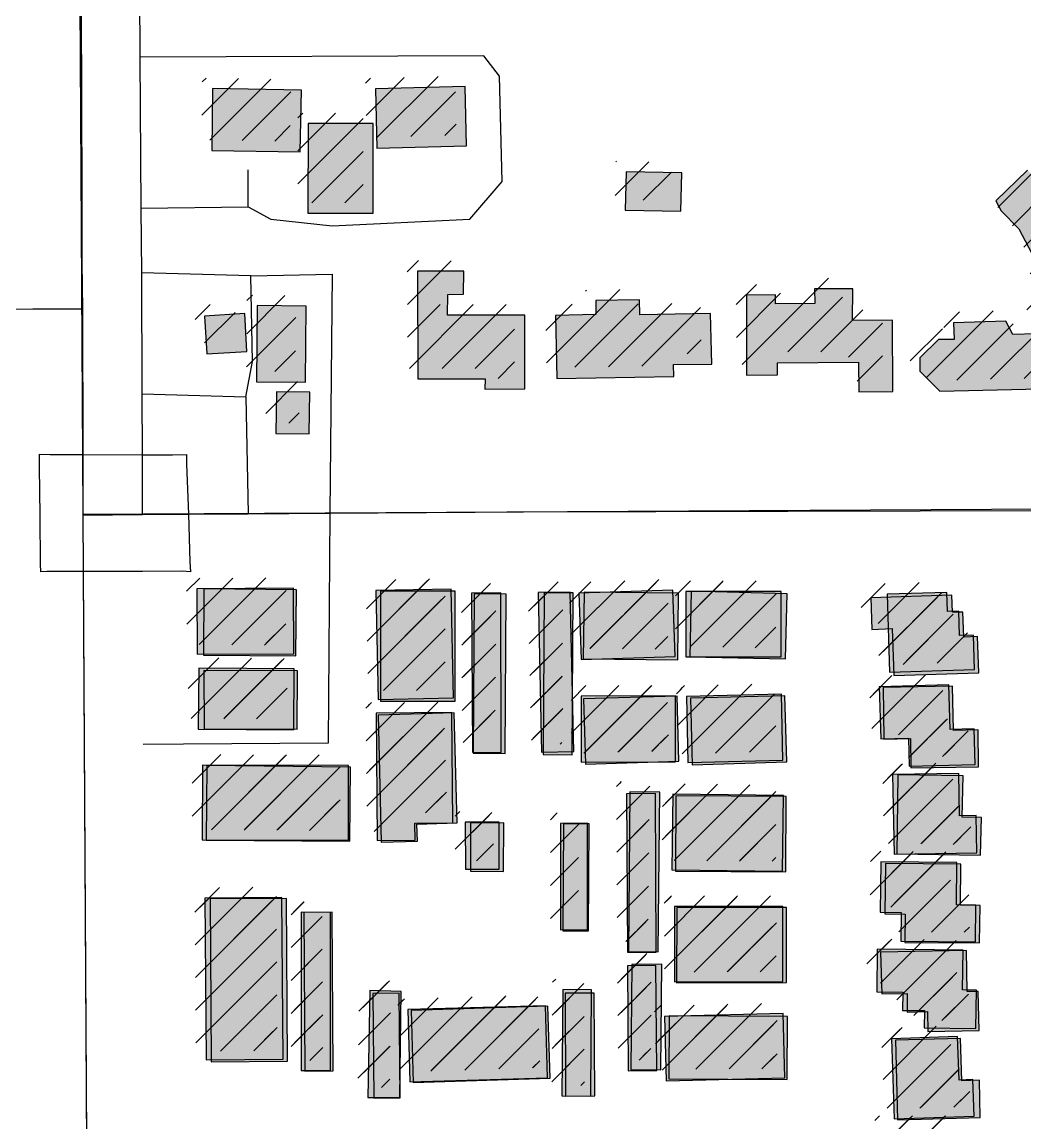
# Model space of a CAD drawing. Extents: x 6438959 to 7279357, y 1424492 to 2039161.
# Drawn here: x 6785293 to 6785978, y 1740047 to 1740798 of the extents above; entities that cross this region are included whole.
import ezdxf

# ---------------------------------------------------------------- set-up
doc = ezdxf.new("R2010")
doc.units = 21
for name, color, linetype in [('BUILDINGS', 9, 'Continuous'), ('CL_LOCAL', 4, 'Continuous'), ('CL_MAJOR', 2, 'Continuous'), ('CL_TRAIL', 6, 'Continuous'), ('PLSS_QQ', 8, 'Continuous'), ('PLSS_SECTION', 7, 'Continuous'), ('PLSS_TWP', 7, 'Continuous')]:
    doc.layers.add(name, color=color, linetype=linetype)

msp = doc.modelspace()

# ---------------------------------------------------------------- hatches: boundary and pattern name
at = {"layer": 'BUILDINGS_HATCH'}
for points in [[(6785595.69, 1740754.16), (6785534.48, 1740752.57), (6785535.4, 1740712.16), (6785596.61, 1740713.75)], [(6785482.99, 1740709.55), (6785483.81, 1740751.79), (6785423.17, 1740752.75), (6785422.64, 1740710.51)], [(6785488.31, 1740667.72), (6785532.83, 1740667.72), (6785532.92, 1740728.89), (6785488.39, 1740728.89)], [(6785742.85, 1740669.07), (6785743.52, 1740695.29), (6785705.43, 1740696.07), (6785704.77, 1740669.85)], [(6785919.62, 1740546.35), (6786017.44, 1740548.6), (6786031.39, 1740561.83), (6786030.98, 1740576.39), (6786024.77, 1740582.89), (6786018.82, 1740594.13), (6786017.88, 1740637.45), (6786027.33, 1740628.06), (6786065.7, 1740628.74), (6786065.17, 1740657.14), (6786027.1, 1740656.1), (6786020.68, 1740653.13), (6786018.3, 1740657.48), (6785979.31, 1740697.22), (6785957.81, 1740676.29), (6785961.38, 1740669.4), (6785973.49, 1740657.12), (6785988.96, 1740627.75), (6785985.21, 1740585.48), (6785969.39, 1740584.99), (6785964.63, 1740594.05), (6785928.9, 1740593.03), (6785929.29, 1740581.75), (6785918.74, 1740581.66), (6785905.95, 1740569.17), (6785906.03, 1740560.07)], [(6785636.22, 1740598.28), (6785583.49, 1740598.22), (6785583.67, 1740612.42), (6785594.51, 1740612.51), (6785594.67, 1740628.17), (6785563.04, 1740628.27), (6785563.34, 1740554.72), (6785609.33, 1740554.73), (6785609.1, 1740547.81), (6785636.34, 1740548.04)], [(6785787.55, 1740611.9), (6785787.71, 1740557.28), (6785808.8, 1740557.46), (6785808.73, 1740565.83), (6785864.09, 1740566.28), (6785864.26, 1740545.89), (6785887.4, 1740546.08), (6785887.29, 1740594.87), (6785860.05, 1740594.65), (6785860.17, 1740616.14), (6785834.09, 1740616.29), (6785834.18, 1740606.09), (6785807.52, 1740605.87), (6785807.47, 1740612.06)], [(6785486.61, 1740552.64), (6785487.07, 1740604.35), (6785453.67, 1740604.8), (6785453.22, 1740552.73)], [(6785763.05, 1740599.32), (6785714.72, 1740598.56), (6785714.64, 1740608.76), (6785684.77, 1740608.15), (6785684.84, 1740598.68), (6785657.31, 1740598.09), (6785658.25, 1740555.13), (6785737.92, 1740556.51), (6785737.85, 1740564.52), (6785763.92, 1740564.74)], [(6785417.7, 1740597.59), (6785419.37, 1740571.75), (6785446.6, 1740573.43), (6785445.22, 1740599.27)], [(6785489.6, 1740545.74), (6785466.75, 1740545.92), (6785466.39, 1740517.52), (6785489.24, 1740517.34)], [(6785412.64, 1740366.95), (6785478.63, 1740367.31), (6785478.39, 1740411.91), (6785412.39, 1740411.55)], [(6785480.45, 1740410.94), (6785417.17, 1740411.52), (6785416.95, 1740366.37), (6785479.94, 1740365.79)], [(6785534.7, 1740410.33), (6785536.28, 1740336.03), (6785587.68, 1740337.14), (6785586.07, 1740411.44)], [(6785537.89, 1740334.95), (6785588.87, 1740335), (6785588.84, 1740410.01), (6785537.87, 1740409.96)], [(6785620.2, 1740299.94), (6785619.9, 1740408.81), (6785599.98, 1740408.64), (6785600.57, 1740300.14)], [(6785667.35, 1740409.19), (6785645.38, 1740409.01), (6785647.74, 1740300.16), (6785669.7, 1740300.7)], [(6785648.95, 1740298.57), (6785668.55, 1740298.44), (6785669.23, 1740408.77), (6785649.63, 1740408.87)], [(6785673.3, 1740408.62), (6785674.84, 1740363.3), (6785738.86, 1740365.43), (6785737.35, 1740410.75)], [(6785740.67, 1740363.19), (6785741.17, 1740408.7), (6785676.72, 1740409.27), (6785676.22, 1740363.75)], [(6785746.16, 1740365.16), (6785811.37, 1740365.18), (6785811.35, 1740409.79), (6785746.15, 1740409.73)], [(6785815.29, 1740408.22), (6785749.95, 1740409.87), (6785748.85, 1740365.07), (6785814.19, 1740363.79)], [(6785883.52, 1740407.87), (6785885.12, 1740354.68), (6785943.23, 1740356.47), (6785942.51, 1740379.91), (6785933.11, 1740379.62), (6785932.59, 1740396.43), (6785924.74, 1740396.19), (6785924.34, 1740409.07)], [(6785601.08, 1740299.38), (6785622.99, 1740299.27), (6785623.66, 1740408), (6785601.74, 1740408.15)], [(6785927.78, 1740407.32), (6785872.44, 1740405.41), (6785873.2, 1740383.93), (6785886.96, 1740384.41), (6785888.1, 1740352.37), (6785946.09, 1740354.31), (6785945.3, 1740379.06), (6785935.93, 1740378.62), (6785935.2, 1740395.73), (6785928.17, 1740395.67)], [(6785413.44, 1740315.94), (6785478.62, 1740315.46), (6785478.92, 1740356.93), (6785413.74, 1740357.38)], [(6785481.19, 1740355.6), (6785417.33, 1740355.81), (6785417.36, 1740316.12), (6785480.93, 1740315.91)], [(6785878.26, 1740344.76), (6785879.29, 1740309.15), (6785898.15, 1740309.71), (6785898.68, 1740290.56), (6785943.79, 1740291.84), (6785943.09, 1740316.08), (6785926.6, 1740315.59), (6785925.74, 1740346.09)], [(6785946.03, 1740290.22), (6785945.82, 1740315.34), (6785928.83, 1740314.84), (6785928.29, 1740345.06), (6785880.84, 1740344.3), (6785881.43, 1740308.99), (6785899.58, 1740309.5), (6785899.75, 1740289.48)], [(6785674.86, 1740293.43), (6785739.27, 1740293.52), (6785739.23, 1740338.49), (6785674.81, 1740338.4)], [(6785676.44, 1740336.44), (6785677.68, 1740292.03), (6785741.53, 1740294.01), (6785740.28, 1740338.42)], [(6785746.58, 1740338.18), (6785747.65, 1740293.18), (6785812.53, 1740294.73), (6785811.43, 1740339.73)], [(6785815.06, 1740293.52), (6785813.81, 1740338.66), (6785749.38, 1740337.04), (6785750.63, 1740291.53)], [(6785535.48, 1740239.85), (6785561.4, 1740240.07), (6785561.31, 1740251.79), (6785587.23, 1740252), (6785586.62, 1740327.12), (6785534.77, 1740326.69)], [(6785562.99, 1740239.39), (6785562.6, 1740251.04), (6785590.13, 1740251.99), (6785588.05, 1740326.98), (6785536.21, 1740325.47), (6785538.39, 1740238.82)], [(6785416.1, 1740240.45), (6785515.88, 1740240.2), (6785516.02, 1740291.07), (6785416.24, 1740291.32)], [(6785517, 1740239.38), (6785517.46, 1740289.99), (6785419.32, 1740291.01), (6785418.86, 1740240.03)], [(6785887.34, 1740284.86), (6785888.31, 1740230.5), (6785944.86, 1740231.51), (6785944.39, 1740256.92), (6785933.06, 1740256.72), (6785932.56, 1740285.67)], [(6785935.53, 1740283.94), (6785891, 1740284.67), (6785890.27, 1740230.77), (6785947.4, 1740229.79), (6785948.07, 1740255.64), (6785934.88, 1740255.9)], [(6785706.3, 1740163.69), (6785725.95, 1740163.78), (6785725.45, 1740271.92), (6785705.79, 1740271.83)], [(6785728.52, 1740272.78), (6785708.01, 1740272.98), (6785707.14, 1740164.1), (6785727.36, 1740163.9)], [(6785736.71, 1740219.98), (6785812.12, 1740218.96), (6785812.81, 1740270.56), (6785737.43, 1740271.58)], [(6785739.38, 1740270.32), (6785739.21, 1740218.98), (6785814.5, 1740218.5), (6785814.66, 1740269.85)], [(6785595.78, 1740220.36), (6785618.89, 1740220.4), (6785618.83, 1740252.48), (6785595.72, 1740252.44)], [(6785599.19, 1740218.93), (6785621.74, 1740218.75), (6785622.06, 1740251.89), (6785599.21, 1740251.7)], [(6785660.74, 1740179.01), (6785679.19, 1740179.16), (6785679.18, 1740251.62), (6785660.73, 1740251.47)], [(6785662.32, 1740178.33), (6785679.75, 1740178.26), (6785680.15, 1740251.23), (6785662.69, 1740251.31)], [(6785878.96, 1740191.03), (6785893.11, 1740190.89), (6785892.89, 1740171.33), (6785943.96, 1740170.77), (6785944.22, 1740195.79), (6785930.86, 1740195.93), (6785931.18, 1740224.88), (6785879.36, 1740225.44)], [(6785933.97, 1740223.85), (6785882.41, 1740224.16), (6785882.11, 1740189.93), (6785895.88, 1740189.67), (6785895.74, 1740170.37), (6785946.72, 1740170.06), (6785947.09, 1740195.56), (6785933.62, 1740195.81)], [(6785418.82, 1740090.27), (6785471.46, 1740090.7), (6785470.56, 1740200.98), (6785417.92, 1740200.55)], [(6785422.14, 1740088.95), (6785474.28, 1740089.37), (6785473.67, 1740200.43), (6785421.53, 1740200)], [(6785483.71, 1740082.9), (6785503.63, 1740083.06), (6785503.63, 1740190.84), (6785483.71, 1740191.04)], [(6785486.08, 1740082.62), (6785505.51, 1740082.75), (6785504.83, 1740190.92), (6785485.41, 1740190.8)], [(6785738.57, 1740143.56), (6785812.41, 1740143.73), (6785812.32, 1740194.96), (6785738.47, 1740194.83)], [(6785814.82, 1740143.13), (6785814.99, 1740194.11), (6785740, 1740194.23), (6785739.83, 1740142.88)], [(6785876.51, 1740136.72), (6785894.23, 1740136.5), (6785894.07, 1740124.01), (6785909.01, 1740123.84), (6785908.84, 1740112.08), (6785944.2, 1740111.67), (6785944.52, 1740137.89), (6785935.08, 1740138), (6785935.42, 1740164.98), (6785876.86, 1740165.67)], [(6785937.68, 1740164.89), (6785879.1, 1740163.68), (6785879.92, 1740135.29), (6785897.2, 1740135.43), (6785897.3, 1740122.69), (6785911.07, 1740123.16), (6785911.47, 1740109.69), (6785946.32, 1740110.34), (6785945.81, 1740136.92), (6785938.2, 1740136.86)], [(6785706.96, 1740082.83), (6785726.41, 1740082.98), (6785725.82, 1740154.57), (6785706.37, 1740154.41)], [(6785708.68, 1740083.64), (6785729.19, 1740083.44), (6785729.77, 1740155.55), (6785709.26, 1740155.38)], [(6785681.87, 1740138.04), (6785662.24, 1740138.24), (6785661.66, 1740065.78), (6785681.29, 1740065.57)], [(6785551.82, 1740136.98), (6785530.43, 1740137.53), (6785529.26, 1740064.7), (6785550.94, 1740064.51)], [(6785533.16, 1740064.22), (6785551.24, 1740064.37), (6785550.65, 1740135.73), (6785532.58, 1740135.58)], [(6785664.18, 1740065.54), (6785684.01, 1740065.63), (6785683.65, 1740135.83), (6785663.79, 1740135.74)], [(6785556.52, 1740124.6), (6785557.88, 1740075.34), (6785651.75, 1740077.93), (6785650.38, 1740127.19)], [(6785653.66, 1740077.73), (6785652.08, 1740126.87), (6785558.66, 1740123.92), (6785560.23, 1740074.78)], [(6785731.7, 1740119.77), (6785732.79, 1740075.97), (6785813.68, 1740077.98), (6785812.59, 1740121.78)], [(6785815.36, 1740076.87), (6785815.6, 1740119.83), (6785734.74, 1740120.27), (6785734.51, 1740077.3)], [(6785886.58, 1740104.68), (6785888.47, 1740049.97), (6785943.05, 1740051.84), (6785942.18, 1740076.85), (6785932.78, 1740076.52), (6785931.74, 1740106.22)], [(6785933.77, 1740104.78), (6785889.26, 1740103.69), (6785890.58, 1740049.44), (6785947.1, 1740051), (6785946.6, 1740076.48), (6785934.6, 1740076.02)]]:
    msp.add_hatch(color=251, dxfattribs=at).paths.add_polyline_path(points)
at = {"layer": 'BUILDINGS_SHADOW'}
h = msp.add_hatch(dxfattribs=at)
h.set_pattern_fill('ANSI31', scale=5)
h.paths.add_polyline_path([(6785476.05, 1740716.75), (6785476.87, 1740758.99), (6785416.23, 1740759.95), (6785415.69, 1740717.71)])
h = msp.add_hatch(dxfattribs=at)
h.set_pattern_fill('ANSI31', scale=5)
h.paths.add_polyline_path([(6785588.75, 1740761.36), (6785527.54, 1740759.77), (6785528.46, 1740719.36), (6785589.67, 1740720.95)])
h = msp.add_hatch(dxfattribs=at)
h.set_pattern_fill('ANSI31', scale=5)
h.paths.add_polyline_path([(6785481.37, 1740674.91), (6785525.89, 1740674.91), (6785525.98, 1740736.09), (6785481.45, 1740736.09)])
h = msp.add_hatch(dxfattribs=at)
h.set_pattern_fill('ANSI31', scale=5)
h.paths.add_polyline_path([(6785735.91, 1740676.27), (6785736.58, 1740702.49), (6785698.49, 1740703.27), (6785697.83, 1740677.05)])
h = msp.add_hatch(dxfattribs=at)
h.set_pattern_fill('ANSI31', scale=5)
h.paths.add_polyline_path([(6785912.67, 1740553.54), (6786010.5, 1740555.8), (6786024.45, 1740569.02), (6786024.04, 1740583.59), (6786017.83, 1740590.09), (6786011.88, 1740601.33), (6786010.94, 1740644.65), (6786020.39, 1740635.26), (6786058.76, 1740635.94), (6786058.23, 1740664.34), (6786020.16, 1740663.3), (6786013.74, 1740660.33), (6786011.36, 1740664.68), (6785972.37, 1740704.42), (6785950.86, 1740683.49), (6785954.44, 1740676.6), (6785966.55, 1740664.32), (6785982.02, 1740634.95), (6785978.26, 1740592.68), (6785962.45, 1740592.19), (6785957.69, 1740601.25), (6785921.96, 1740600.23), (6785922.34, 1740588.94), (6785911.8, 1740588.86), (6785899.01, 1740576.37), (6785899.09, 1740567.27)])
h = msp.add_hatch(dxfattribs=at)
h.set_pattern_fill('ANSI31', scale=5)
h.paths.add_polyline_path([(6785629.28, 1740605.48), (6785576.55, 1740605.42), (6785576.73, 1740619.62), (6785587.57, 1740619.71), (6785587.73, 1740635.37), (6785556.09, 1740635.47), (6785556.4, 1740561.92), (6785602.39, 1740561.93), (6785602.16, 1740555.01), (6785629.4, 1740555.23)])
h = msp.add_hatch(dxfattribs=at)
h.set_pattern_fill('ANSI31', scale=5)
h.paths.add_polyline_path([(6785780.61, 1740619.1), (6785780.77, 1740564.48), (6785801.86, 1740564.65), (6785801.79, 1740573.03), (6785857.15, 1740573.48), (6785857.31, 1740553.09), (6785880.45, 1740553.28), (6785880.35, 1740602.07), (6785853.11, 1740601.85), (6785853.22, 1740623.33), (6785827.15, 1740623.49), (6785827.24, 1740613.29), (6785800.58, 1740613.07), (6785800.53, 1740619.26)])
h = msp.add_hatch(dxfattribs=at)
h.set_pattern_fill('ANSI31', scale=5)
h.paths.add_polyline_path([(6785479.67, 1740559.84), (6785480.13, 1740611.55), (6785446.73, 1740612), (6785446.28, 1740559.93)])
h = msp.add_hatch(dxfattribs=at)
h.set_pattern_fill('ANSI31', scale=5)
h.paths.add_polyline_path([(6785756.11, 1740606.52), (6785707.78, 1740605.76), (6785707.7, 1740615.95), (6785677.82, 1740615.35), (6785677.9, 1740605.88), (6785650.37, 1740605.29), (6785651.31, 1740562.33), (6785730.97, 1740563.71), (6785730.91, 1740571.72), (6785756.98, 1740571.93)])
h = msp.add_hatch(dxfattribs=at)
h.set_pattern_fill('ANSI31', scale=5)
h.paths.add_polyline_path([(6785410.76, 1740604.79), (6785412.43, 1740578.95), (6785439.66, 1740580.63), (6785438.28, 1740606.47)])
h = msp.add_hatch(dxfattribs=at)
h.set_pattern_fill('ANSI31', scale=5)
h.paths.add_polyline_path([(6785482.66, 1740552.94), (6785459.81, 1740553.12), (6785459.45, 1740524.72), (6785482.3, 1740524.54)])
h = msp.add_hatch(dxfattribs=at)
h.set_pattern_fill('ANSI31', scale=5)
h.paths.add_polyline_path([(6785405.7, 1740374.15), (6785471.69, 1740374.51), (6785471.45, 1740419.11), (6785405.45, 1740418.75)])
h = msp.add_hatch(dxfattribs=at)
h.set_pattern_fill('ANSI31', scale=5)
h.paths.add_polyline_path([(6785473.5, 1740418.14), (6785410.23, 1740418.72), (6785410.01, 1740373.57), (6785472.99, 1740372.99)])
h = msp.add_hatch(dxfattribs=at)
h.set_pattern_fill('ANSI31', scale=5)
h.paths.add_polyline_path([(6785527.76, 1740417.53), (6785529.33, 1740343.22), (6785580.73, 1740344.34), (6785579.13, 1740418.64)])
h = msp.add_hatch(dxfattribs=at)
h.set_pattern_fill('ANSI31', scale=5)
h.paths.add_polyline_path([(6785530.95, 1740342.15), (6785581.92, 1740342.2), (6785581.9, 1740417.21), (6785530.93, 1740417.16)])
h = msp.add_hatch(dxfattribs=at)
h.set_pattern_fill('ANSI31', scale=5)
h.paths.add_polyline_path([(6785613.26, 1740307.13), (6785612.96, 1740416), (6785593.04, 1740415.84), (6785593.63, 1740307.34)])
h = msp.add_hatch(dxfattribs=at)
h.set_pattern_fill('ANSI31', scale=5)
h.paths.add_polyline_path([(6785660.41, 1740416.39), (6785638.44, 1740416.21), (6785640.8, 1740307.36), (6785662.76, 1740307.9)])
h = msp.add_hatch(dxfattribs=at)
h.set_pattern_fill('ANSI31', scale=5)
h.paths.add_polyline_path([(6785642.01, 1740305.77), (6785661.61, 1740305.64), (6785662.29, 1740415.97), (6785642.69, 1740416.07)])
h = msp.add_hatch(dxfattribs=at)
h.set_pattern_fill('ANSI31', scale=5)
h.paths.add_polyline_path([(6785666.36, 1740415.82), (6785667.9, 1740370.5), (6785731.92, 1740372.63), (6785730.41, 1740417.95)])
h = msp.add_hatch(dxfattribs=at)
h.set_pattern_fill('ANSI31', scale=5)
h.paths.add_polyline_path([(6785733.73, 1740370.38), (6785734.23, 1740415.9), (6785669.78, 1740416.47), (6785669.28, 1740370.95)])
h = msp.add_hatch(dxfattribs=at)
h.set_pattern_fill('ANSI31', scale=5)
h.paths.add_polyline_path([(6785739.22, 1740372.36), (6785804.42, 1740372.38), (6785804.41, 1740416.99), (6785739.2, 1740416.93)])
h = msp.add_hatch(dxfattribs=at)
h.set_pattern_fill('ANSI31', scale=5)
h.paths.add_polyline_path([(6785808.35, 1740415.42), (6785743.01, 1740417.07), (6785741.91, 1740372.27), (6785807.25, 1740370.98)])
h = msp.add_hatch(dxfattribs=at)
h.set_pattern_fill('ANSI31', scale=5)
h.paths.add_polyline_path([(6785876.58, 1740415.06), (6785878.18, 1740361.88), (6785936.29, 1740363.67), (6785935.57, 1740387.11), (6785926.17, 1740386.81), (6785925.65, 1740403.63), (6785917.8, 1740403.39), (6785917.4, 1740416.27)])
h = msp.add_hatch(dxfattribs=at)
h.set_pattern_fill('ANSI31', scale=5)
h.paths.add_polyline_path([(6785594.14, 1740306.58), (6785616.05, 1740306.46), (6785616.71, 1740415.2), (6785594.8, 1740415.35)])
h = msp.add_hatch(dxfattribs=at)
h.set_pattern_fill('ANSI31', scale=5)
h.paths.add_polyline_path([(6785920.84, 1740414.52), (6785865.49, 1740412.61), (6785866.26, 1740391.13), (6785880.02, 1740391.61), (6785881.16, 1740359.57), (6785939.15, 1740361.5), (6785938.36, 1740386.26), (6785928.99, 1740385.82), (6785928.26, 1740402.92), (6785921.23, 1740402.87)])
h = msp.add_hatch(dxfattribs=at)
h.set_pattern_fill('ANSI31', scale=5)
h.paths.add_polyline_path([(6785406.49, 1740323.14), (6785471.68, 1740322.65), (6785471.98, 1740364.13), (6785406.8, 1740364.58)])
h = msp.add_hatch(dxfattribs=at)
h.set_pattern_fill('ANSI31', scale=5)
h.paths.add_polyline_path([(6785474.25, 1740362.8), (6785410.39, 1740363.01), (6785410.42, 1740323.32), (6785473.99, 1740323.11)])
h = msp.add_hatch(dxfattribs=at)
h.set_pattern_fill('ANSI31', scale=5)
h.paths.add_polyline_path([(6785871.32, 1740351.96), (6785872.34, 1740316.35), (6785891.21, 1740316.91), (6785891.74, 1740297.76), (6785936.84, 1740299.04), (6785936.15, 1740323.28), (6785919.66, 1740322.78), (6785918.79, 1740353.29)])
h = msp.add_hatch(dxfattribs=at)
h.set_pattern_fill('ANSI31', scale=5)
h.paths.add_polyline_path([(6785939.08, 1740297.42), (6785938.88, 1740322.54), (6785921.89, 1740322.04), (6785921.35, 1740352.26), (6785873.9, 1740351.5), (6785874.48, 1740316.19), (6785892.64, 1740316.7), (6785892.81, 1740296.67)])
h = msp.add_hatch(dxfattribs=at)
h.set_pattern_fill('ANSI31', scale=5)
h.paths.add_polyline_path([(6785667.92, 1740300.63), (6785732.33, 1740300.72), (6785732.29, 1740345.68), (6785667.87, 1740345.59)])
h = msp.add_hatch(dxfattribs=at)
h.set_pattern_fill('ANSI31', scale=5)
h.paths.add_polyline_path([(6785669.5, 1740343.64), (6785670.74, 1740299.23), (6785734.58, 1740301.21), (6785733.34, 1740345.62)])
h = msp.add_hatch(dxfattribs=at)
h.set_pattern_fill('ANSI31', scale=5)
h.paths.add_polyline_path([(6785739.64, 1740345.38), (6785740.71, 1740300.38), (6785805.59, 1740301.93), (6785804.49, 1740346.93)])
h = msp.add_hatch(dxfattribs=at)
h.set_pattern_fill('ANSI31', scale=5)
h.paths.add_polyline_path([(6785808.12, 1740300.72), (6785806.87, 1740345.86), (6785742.43, 1740344.24), (6785743.69, 1740298.73)])
h = msp.add_hatch(dxfattribs=at)
h.set_pattern_fill('ANSI31', scale=5)
h.paths.add_polyline_path([(6785528.54, 1740247.05), (6785554.46, 1740247.26), (6785554.36, 1740258.99), (6785580.29, 1740259.2), (6785579.67, 1740334.31), (6785527.83, 1740333.89)])
h = msp.add_hatch(dxfattribs=at)
h.set_pattern_fill('ANSI31', scale=5)
h.paths.add_polyline_path([(6785556.05, 1740246.59), (6785555.66, 1740258.23), (6785583.19, 1740259.19), (6785581.11, 1740334.18), (6785529.27, 1740332.66), (6785531.45, 1740246.02)])
h = msp.add_hatch(dxfattribs=at)
h.set_pattern_fill('ANSI31', scale=5)
h.paths.add_polyline_path([(6785409.16, 1740247.64), (6785508.94, 1740247.4), (6785509.08, 1740298.27), (6785409.3, 1740298.51)])
h = msp.add_hatch(dxfattribs=at)
h.set_pattern_fill('ANSI31', scale=5)
h.paths.add_polyline_path([(6785510.06, 1740246.57), (6785510.52, 1740297.19), (6785412.38, 1740298.21), (6785411.92, 1740247.23)])
h = msp.add_hatch(dxfattribs=at)
h.set_pattern_fill('ANSI31', scale=5)
h.paths.add_polyline_path([(6785880.39, 1740292.06), (6785881.37, 1740237.7), (6785937.92, 1740238.71), (6785937.45, 1740264.12), (6785926.12, 1740263.92), (6785925.62, 1740292.86)])
h = msp.add_hatch(dxfattribs=at)
h.set_pattern_fill('ANSI31', scale=5)
h.paths.add_polyline_path([(6785928.59, 1740291.14), (6785884.06, 1740291.87), (6785883.33, 1740237.97), (6785940.46, 1740236.98), (6785941.12, 1740262.84), (6785927.94, 1740263.1)])
h = msp.add_hatch(dxfattribs=at)
h.set_pattern_fill('ANSI31', scale=5)
h.paths.add_polyline_path([(6785699.35, 1740170.89), (6785719.01, 1740170.98), (6785718.51, 1740279.12), (6785698.85, 1740279.03)])
h = msp.add_hatch(dxfattribs=at)
h.set_pattern_fill('ANSI31', scale=5)
h.paths.add_polyline_path([(6785721.58, 1740279.98), (6785701.07, 1740280.18), (6785700.2, 1740171.3), (6785720.42, 1740171.1)])
h = msp.add_hatch(dxfattribs=at)
h.set_pattern_fill('ANSI31', scale=5)
h.paths.add_polyline_path([(6785729.77, 1740227.18), (6785805.18, 1740226.16), (6785805.87, 1740277.76), (6785730.49, 1740278.78)])
h = msp.add_hatch(dxfattribs=at)
h.set_pattern_fill('ANSI31', scale=5)
h.paths.add_polyline_path([(6785732.43, 1740277.52), (6785732.27, 1740226.18), (6785807.56, 1740225.7), (6785807.72, 1740277.04)])
h = msp.add_hatch(dxfattribs=at)
h.set_pattern_fill('ANSI31', scale=5)
h.paths.add_polyline_path([(6785588.84, 1740227.56), (6785611.95, 1740227.6), (6785611.89, 1740259.68), (6785588.78, 1740259.63)])
h = msp.add_hatch(dxfattribs=at)
h.set_pattern_fill('ANSI31', scale=5)
h.paths.add_polyline_path([(6785592.25, 1740226.13), (6785614.8, 1740225.95), (6785615.12, 1740259.08), (6785592.27, 1740258.9)])
h = msp.add_hatch(dxfattribs=at)
h.set_pattern_fill('ANSI31', scale=5)
h.paths.add_polyline_path([(6785653.8, 1740186.21), (6785672.25, 1740186.36), (6785672.24, 1740258.82), (6785653.79, 1740258.67)])
h = msp.add_hatch(dxfattribs=at)
h.set_pattern_fill('ANSI31', scale=5)
h.paths.add_polyline_path([(6785655.38, 1740185.53), (6785672.81, 1740185.46), (6785673.21, 1740258.43), (6785655.75, 1740258.51)])
h = msp.add_hatch(dxfattribs=at)
h.set_pattern_fill('ANSI31', scale=5)
h.paths.add_polyline_path([(6785872.02, 1740198.23), (6785886.17, 1740198.09), (6785885.95, 1740178.53), (6785937.01, 1740177.97), (6785937.28, 1740202.99), (6785923.92, 1740203.13), (6785924.24, 1740232.08), (6785872.41, 1740232.64)])
h = msp.add_hatch(dxfattribs=at)
h.set_pattern_fill('ANSI31', scale=5)
h.paths.add_polyline_path([(6785927.03, 1740231.05), (6785875.47, 1740231.35), (6785875.17, 1740197.12), (6785888.94, 1740196.87), (6785888.8, 1740177.57), (6785939.77, 1740177.26), (6785940.15, 1740202.75), (6785926.67, 1740203.01)])
h = msp.add_hatch(dxfattribs=at)
h.set_pattern_fill('ANSI31', scale=5)
h.paths.add_polyline_path([(6785411.88, 1740097.47), (6785464.52, 1740097.89), (6785463.62, 1740208.18), (6785410.98, 1740207.75)])
h = msp.add_hatch(dxfattribs=at)
h.set_pattern_fill('ANSI31', scale=5)
h.paths.add_polyline_path([(6785415.2, 1740096.15), (6785467.34, 1740096.57), (6785466.73, 1740207.62), (6785414.59, 1740207.2)])
h = msp.add_hatch(dxfattribs=at)
h.set_pattern_fill('ANSI31', scale=5)
h.paths.add_polyline_path([(6785476.77, 1740090.09), (6785496.69, 1740090.26), (6785496.69, 1740198.04), (6785476.76, 1740198.24)])
h = msp.add_hatch(dxfattribs=at)
h.set_pattern_fill('ANSI31', scale=5)
h.paths.add_polyline_path([(6785731.63, 1740150.76), (6785805.47, 1740150.93), (6785805.38, 1740202.16), (6785731.53, 1740202.03)])
h = msp.add_hatch(dxfattribs=at)
h.set_pattern_fill('ANSI31', scale=5)
h.paths.add_polyline_path([(6785807.88, 1740150.33), (6785808.05, 1740201.31), (6785733.06, 1740201.42), (6785732.89, 1740150.08)])
h = msp.add_hatch(dxfattribs=at)
h.set_pattern_fill('ANSI31', scale=5)
h.paths.add_polyline_path([(6785479.14, 1740089.82), (6785498.56, 1740089.94), (6785497.89, 1740198.12), (6785478.47, 1740198)])
h = msp.add_hatch(dxfattribs=at)
h.set_pattern_fill('ANSI31', scale=5)
h.paths.add_polyline_path([(6785869.57, 1740143.92), (6785887.29, 1740143.7), (6785887.13, 1740131.21), (6785902.07, 1740131.04), (6785901.9, 1740119.28), (6785937.26, 1740118.87), (6785937.58, 1740145.09), (6785928.14, 1740145.2), (6785928.48, 1740172.18), (6785869.92, 1740172.87)])
h = msp.add_hatch(dxfattribs=at)
h.set_pattern_fill('ANSI31', scale=5)
h.paths.add_polyline_path([(6785930.74, 1740172.09), (6785872.16, 1740170.88), (6785872.98, 1740142.49), (6785890.26, 1740142.63), (6785890.36, 1740129.89), (6785904.13, 1740130.36), (6785904.53, 1740116.89), (6785939.38, 1740117.54), (6785938.87, 1740144.12), (6785931.26, 1740144.06)])
h = msp.add_hatch(dxfattribs=at)
h.set_pattern_fill('ANSI31', scale=5)
h.paths.add_polyline_path([(6785700.02, 1740090.02), (6785719.47, 1740090.18), (6785718.88, 1740161.76), (6785699.43, 1740161.61)])
h = msp.add_hatch(dxfattribs=at)
h.set_pattern_fill('ANSI31', scale=5)
h.paths.add_polyline_path([(6785701.74, 1740090.84), (6785722.24, 1740090.64), (6785722.83, 1740162.74), (6785702.32, 1740162.58)])
h = msp.add_hatch(dxfattribs=at)
h.set_pattern_fill('ANSI31', scale=5)
h.paths.add_polyline_path([(6785544.87, 1740144.18), (6785523.48, 1740144.73), (6785522.32, 1740071.9), (6785544, 1740071.71)])
h = msp.add_hatch(dxfattribs=at)
h.set_pattern_fill('ANSI31', scale=5)
h.paths.add_polyline_path([(6785526.22, 1740071.42), (6785544.3, 1740071.56), (6785543.71, 1740142.93), (6785525.64, 1740142.78)])
h = msp.add_hatch(dxfattribs=at)
h.set_pattern_fill('ANSI31', scale=5)
h.paths.add_polyline_path([(6785674.93, 1740145.24), (6785655.3, 1740145.44), (6785654.72, 1740072.98), (6785674.35, 1740072.77)])
h = msp.add_hatch(dxfattribs=at)
h.set_pattern_fill('ANSI31', scale=5)
h.paths.add_polyline_path([(6785657.24, 1740072.74), (6785677.07, 1740072.83), (6785676.7, 1740143.03), (6785656.84, 1740142.94)])
h = msp.add_hatch(dxfattribs=at)
h.set_pattern_fill('ANSI31', scale=5)
h.paths.add_polyline_path([(6785549.57, 1740131.8), (6785550.94, 1740082.54), (6785644.81, 1740085.13), (6785643.44, 1740134.38)])
h = msp.add_hatch(dxfattribs=at)
h.set_pattern_fill('ANSI31', scale=5)
h.paths.add_polyline_path([(6785646.71, 1740084.93), (6785645.14, 1740134.07), (6785551.72, 1740131.12), (6785553.29, 1740081.98)])
h = msp.add_hatch(dxfattribs=at)
h.set_pattern_fill('ANSI31', scale=5)
h.paths.add_polyline_path([(6785724.76, 1740126.97), (6785725.85, 1740083.17), (6785806.74, 1740085.18), (6785805.65, 1740128.97)])
h = msp.add_hatch(dxfattribs=at)
h.set_pattern_fill('ANSI31', scale=5)
h.paths.add_polyline_path([(6785808.42, 1740084.06), (6785808.66, 1740127.03), (6785727.8, 1740127.46), (6785727.57, 1740084.5)])
h = msp.add_hatch(dxfattribs=at)
h.set_pattern_fill('ANSI31', scale=5)
h.paths.add_polyline_path([(6785879.64, 1740111.88), (6785881.52, 1740057.17), (6785936.11, 1740059.04), (6785935.23, 1740084.05), (6785925.83, 1740083.71), (6785924.8, 1740113.42)])
h = msp.add_hatch(dxfattribs=at)
h.set_pattern_fill('ANSI31', scale=5)
h.paths.add_polyline_path([(6785926.83, 1740111.98), (6785882.32, 1740110.89), (6785883.64, 1740056.64), (6785940.16, 1740058.2), (6785939.66, 1740083.68), (6785927.65, 1740083.22)])
h = msp.add_hatch(dxfattribs=at)
h.set_pattern_fill('ANSI31', scale=5)
h.paths.add_polyline_path([(6785875.36, 1739998.1), (6785938.22, 1739998.21), (6785938.2, 1740022.86), (6785924.84, 1740022.82), (6785924.77, 1740052.17), (6785875.3, 1740052.09)])
h = msp.add_hatch(dxfattribs=at)
h.set_pattern_fill('ANSI31', scale=5)
h.paths.add_polyline_path([(6785927.32, 1740051.9), (6785876.07, 1740050.39), (6785877.68, 1739997.24), (6785939.77, 1739998.84), (6785938.99, 1740022.5), (6785928.15, 1740022.05)])

# ---------------------------------------------------------------- linework, layer by layer
at = {"layer": 'BUILDINGS'}
for points in [[(6785595.69, 1740754.16), (6785534.48, 1740752.57), (6785535.4, 1740712.16), (6785596.61, 1740713.75), (6785595.69, 1740754.16)], [(6785482.99, 1740709.55), (6785483.81, 1740751.79), (6785423.17, 1740752.75), (6785422.64, 1740710.51), (6785482.99, 1740709.55)], [(6785488.31, 1740667.72), (6785532.83, 1740667.72), (6785532.92, 1740728.89), (6785488.39, 1740728.89), (6785488.31, 1740667.72)], [(6785742.85, 1740669.07), (6785743.52, 1740695.29), (6785705.43, 1740696.07), (6785704.77, 1740669.85), (6785742.85, 1740669.07)], [(6785636.22, 1740598.28), (6785583.49, 1740598.22), (6785583.67, 1740612.42), (6785594.51, 1740612.51), (6785594.67, 1740628.17), (6785563.04, 1740628.27), (6785563.34, 1740554.72), (6785609.33, 1740554.73), (6785609.1, 1740547.81), (6785636.34, 1740548.04), (6785636.22, 1740598.28)], [(6785787.55, 1740611.9), (6785787.71, 1740557.28), (6785808.8, 1740557.46), (6785808.73, 1740565.83), (6785864.09, 1740566.28), (6785864.26, 1740545.89), (6785887.4, 1740546.08), (6785887.29, 1740594.87), (6785860.05, 1740594.65), (6785860.17, 1740616.14), (6785834.09, 1740616.29), (6785834.18, 1740606.09), (6785807.52, 1740605.87), (6785807.47, 1740612.06), (6785787.55, 1740611.9)], [(6785486.61, 1740552.64), (6785487.07, 1740604.35), (6785453.67, 1740604.8), (6785453.22, 1740552.73), (6785486.61, 1740552.64)], [(6785763.05, 1740599.32), (6785714.72, 1740598.56), (6785714.64, 1740608.76), (6785684.77, 1740608.15), (6785684.84, 1740598.68), (6785657.31, 1740598.09), (6785658.25, 1740555.13), (6785737.92, 1740556.51), (6785737.85, 1740564.52), (6785763.92, 1740564.74), (6785763.05, 1740599.32)], [(6785417.7, 1740597.59), (6785419.37, 1740571.75), (6785446.6, 1740573.43), (6785445.22, 1740599.27), (6785417.7, 1740597.59)], [(6785489.6, 1740545.74), (6785466.75, 1740545.92), (6785466.39, 1740517.52), (6785489.24, 1740517.34), (6785489.6, 1740545.74)], [(6785412.64, 1740366.95), (6785478.63, 1740367.31), (6785478.39, 1740411.91), (6785412.39, 1740411.55), (6785412.64, 1740366.95)], [(6785480.45, 1740410.94), (6785417.17, 1740411.52), (6785416.95, 1740366.37), (6785479.94, 1740365.79), (6785480.45, 1740410.94)], [(6785534.7, 1740410.33), (6785536.28, 1740336.03), (6785587.68, 1740337.14), (6785586.07, 1740411.44), (6785534.7, 1740410.33)], [(6785537.89, 1740334.95), (6785588.87, 1740335), (6785588.84, 1740410.01), (6785537.87, 1740409.96), (6785537.89, 1740334.95)], [(6785620.2, 1740299.94), (6785619.9, 1740408.81), (6785599.98, 1740408.64), (6785600.57, 1740300.14), (6785620.2, 1740299.94)], [(6785667.35, 1740409.19), (6785645.38, 1740409.01), (6785647.74, 1740300.16), (6785669.7, 1740300.7), (6785667.35, 1740409.19)], [(6785648.95, 1740298.57), (6785668.55, 1740298.44), (6785669.23, 1740408.77), (6785649.63, 1740408.87), (6785648.95, 1740298.57)], [(6785673.3, 1740408.62), (6785674.84, 1740363.3), (6785738.86, 1740365.43), (6785737.35, 1740410.75), (6785673.3, 1740408.62)], [(6785740.67, 1740363.19), (6785741.17, 1740408.7), (6785676.72, 1740409.27), (6785676.22, 1740363.75), (6785740.67, 1740363.19)], [(6785746.16, 1740365.16), (6785811.37, 1740365.18), (6785811.35, 1740409.79), (6785746.15, 1740409.73), (6785746.16, 1740365.16)], [(6785815.29, 1740408.22), (6785749.95, 1740409.87), (6785748.85, 1740365.07), (6785814.19, 1740363.79), (6785815.29, 1740408.22)], [(6785883.52, 1740407.87), (6785885.12, 1740354.68), (6785943.23, 1740356.47), (6785942.51, 1740379.91), (6785933.11, 1740379.62), (6785932.59, 1740396.43), (6785924.74, 1740396.19), (6785924.34, 1740409.07), (6785883.52, 1740407.87)], [(6785601.08, 1740299.38), (6785622.99, 1740299.27), (6785623.66, 1740408), (6785601.74, 1740408.15), (6785601.08, 1740299.38)], [(6785927.78, 1740407.32), (6785872.44, 1740405.41), (6785873.2, 1740383.93), (6785886.96, 1740384.41), (6785888.1, 1740352.37), (6785946.09, 1740354.31), (6785945.3, 1740379.06), (6785935.93, 1740378.62), (6785935.2, 1740395.73), (6785928.17, 1740395.67), (6785927.78, 1740407.32)], [(6785413.44, 1740315.94), (6785478.62, 1740315.46), (6785478.92, 1740356.93), (6785413.74, 1740357.38), (6785413.44, 1740315.94)], [(6785481.19, 1740355.6), (6785417.33, 1740355.81), (6785417.36, 1740316.12), (6785480.93, 1740315.91), (6785481.19, 1740355.6)], [(6785878.26, 1740344.76), (6785879.29, 1740309.15), (6785898.15, 1740309.71), (6785898.68, 1740290.56), (6785943.79, 1740291.84), (6785943.09, 1740316.08), (6785926.6, 1740315.59), (6785925.74, 1740346.09), (6785878.26, 1740344.76)], [(6785946.03, 1740290.22), (6785945.82, 1740315.34), (6785928.83, 1740314.84), (6785928.29, 1740345.06), (6785880.84, 1740344.3), (6785881.43, 1740308.99), (6785899.58, 1740309.5), (6785899.75, 1740289.48), (6785946.03, 1740290.22)], [(6785674.86, 1740293.43), (6785739.27, 1740293.52), (6785739.23, 1740338.49), (6785674.81, 1740338.4), (6785674.86, 1740293.43)], [(6785676.44, 1740336.44), (6785677.68, 1740292.03), (6785741.53, 1740294.01), (6785740.28, 1740338.42), (6785676.44, 1740336.44)], [(6785746.58, 1740338.18), (6785747.65, 1740293.18), (6785812.53, 1740294.73), (6785811.43, 1740339.73), (6785746.58, 1740338.18)], [(6785815.06, 1740293.52), (6785813.81, 1740338.66), (6785749.38, 1740337.04), (6785750.63, 1740291.53), (6785815.06, 1740293.52)], [(6785535.48, 1740239.85), (6785561.4, 1740240.07), (6785561.31, 1740251.79), (6785587.23, 1740252), (6785586.62, 1740327.12), (6785534.77, 1740326.69), (6785535.48, 1740239.85)], [(6785562.99, 1740239.39), (6785562.6, 1740251.04), (6785590.13, 1740251.99), (6785588.05, 1740326.98), (6785536.21, 1740325.47), (6785538.39, 1740238.82), (6785562.99, 1740239.39)], [(6785416.1, 1740240.45), (6785515.88, 1740240.2), (6785516.02, 1740291.07), (6785416.24, 1740291.32), (6785416.1, 1740240.45)], [(6785517, 1740239.38), (6785517.46, 1740289.99), (6785419.32, 1740291.01), (6785418.86, 1740240.03), (6785517, 1740239.38)], [(6785887.34, 1740284.86), (6785888.31, 1740230.5), (6785944.86, 1740231.51), (6785944.39, 1740256.92), (6785933.06, 1740256.72), (6785932.56, 1740285.67), (6785887.34, 1740284.86)], [(6785935.53, 1740283.94), (6785891, 1740284.67), (6785890.27, 1740230.77), (6785947.4, 1740229.79), (6785948.07, 1740255.64), (6785934.88, 1740255.9), (6785935.53, 1740283.94)], [(6785706.3, 1740163.69), (6785725.95, 1740163.78), (6785725.45, 1740271.92), (6785705.79, 1740271.83), (6785706.3, 1740163.69)], [(6785728.52, 1740272.78), (6785708.01, 1740272.98), (6785707.14, 1740164.1), (6785727.36, 1740163.9), (6785728.52, 1740272.78)], [(6785736.71, 1740219.98), (6785812.12, 1740218.96), (6785812.81, 1740270.56), (6785737.43, 1740271.58), (6785736.71, 1740219.98)], [(6785739.38, 1740270.32), (6785739.21, 1740218.98), (6785814.5, 1740218.5), (6785814.66, 1740269.85), (6785739.38, 1740270.32)], [(6785595.78, 1740220.36), (6785618.89, 1740220.4), (6785618.83, 1740252.48), (6785595.72, 1740252.44), (6785595.78, 1740220.36)], [(6785599.19, 1740218.93), (6785621.74, 1740218.75), (6785622.06, 1740251.89), (6785599.21, 1740251.7), (6785599.19, 1740218.93)], [(6785660.74, 1740179.01), (6785679.19, 1740179.16), (6785679.18, 1740251.62), (6785660.73, 1740251.47), (6785660.74, 1740179.01)], [(6785662.32, 1740178.33), (6785679.75, 1740178.26), (6785680.15, 1740251.23), (6785662.69, 1740251.31), (6785662.32, 1740178.33)], [(6785878.96, 1740191.03), (6785893.11, 1740190.89), (6785892.89, 1740171.33), (6785943.96, 1740170.77), (6785944.22, 1740195.79), (6785930.86, 1740195.93), (6785931.18, 1740224.88), (6785879.36, 1740225.44), (6785878.96, 1740191.03)], [(6785933.97, 1740223.85), (6785882.41, 1740224.16), (6785882.11, 1740189.93), (6785895.88, 1740189.67), (6785895.74, 1740170.37), (6785946.72, 1740170.06), (6785947.09, 1740195.56), (6785933.62, 1740195.81), (6785933.97, 1740223.85)], [(6785418.82, 1740090.27), (6785471.46, 1740090.7), (6785470.56, 1740200.98), (6785417.92, 1740200.55), (6785418.82, 1740090.27)], [(6785422.14, 1740088.95), (6785474.28, 1740089.37), (6785473.67, 1740200.43), (6785421.53, 1740200), (6785422.14, 1740088.95)], [(6785483.71, 1740082.9), (6785503.63, 1740083.06), (6785503.63, 1740190.84), (6785483.71, 1740191.04), (6785483.71, 1740082.9)], [(6785486.08, 1740082.62), (6785505.51, 1740082.75), (6785504.83, 1740190.92), (6785485.41, 1740190.8), (6785486.08, 1740082.62)], [(6785738.57, 1740143.56), (6785812.41, 1740143.73), (6785812.32, 1740194.96), (6785738.47, 1740194.83), (6785738.57, 1740143.56)], [(6785814.82, 1740143.13), (6785814.99, 1740194.11), (6785740, 1740194.23), (6785739.83, 1740142.88), (6785814.82, 1740143.13)], [(6785876.51, 1740136.72), (6785894.23, 1740136.5), (6785894.07, 1740124.01), (6785909.01, 1740123.84), (6785908.84, 1740112.08), (6785944.2, 1740111.67), (6785944.52, 1740137.89), (6785935.08, 1740138), (6785935.42, 1740164.98), (6785876.86, 1740165.67), (6785876.51, 1740136.72)], [(6785937.68, 1740164.89), (6785879.1, 1740163.68), (6785879.92, 1740135.29), (6785897.2, 1740135.43), (6785897.3, 1740122.69), (6785911.07, 1740123.16), (6785911.47, 1740109.69), (6785946.32, 1740110.34), (6785945.81, 1740136.92), (6785938.2, 1740136.86), (6785937.68, 1740164.89)], [(6785706.96, 1740082.83), (6785726.41, 1740082.98), (6785725.82, 1740154.57), (6785706.37, 1740154.41), (6785706.96, 1740082.83)], [(6785708.68, 1740083.64), (6785729.19, 1740083.44), (6785729.77, 1740155.55), (6785709.26, 1740155.38), (6785708.68, 1740083.64)], [(6785681.87, 1740138.04), (6785662.24, 1740138.24), (6785661.66, 1740065.78), (6785681.29, 1740065.57), (6785681.87, 1740138.04)], [(6785551.82, 1740136.98), (6785530.43, 1740137.53), (6785529.26, 1740064.7), (6785550.94, 1740064.51), (6785551.82, 1740136.98)], [(6785533.16, 1740064.22), (6785551.24, 1740064.37), (6785550.65, 1740135.73), (6785532.58, 1740135.58), (6785533.16, 1740064.22)], [(6785664.18, 1740065.54), (6785684.01, 1740065.63), (6785683.65, 1740135.83), (6785663.79, 1740135.74), (6785664.18, 1740065.54)], [(6785556.52, 1740124.6), (6785557.88, 1740075.34), (6785651.75, 1740077.93), (6785650.38, 1740127.19), (6785556.52, 1740124.6)], [(6785653.66, 1740077.73), (6785652.08, 1740126.87), (6785558.66, 1740123.92), (6785560.23, 1740074.78), (6785653.66, 1740077.73)], [(6785731.7, 1740119.77), (6785732.79, 1740075.97), (6785813.68, 1740077.98), (6785812.59, 1740121.78), (6785731.7, 1740119.77)], [(6785815.36, 1740076.87), (6785815.6, 1740119.83), (6785734.74, 1740120.27), (6785734.51, 1740077.3), (6785815.36, 1740076.87)], [(6785886.58, 1740104.68), (6785888.47, 1740049.97), (6785943.05, 1740051.84), (6785942.18, 1740076.85), (6785932.78, 1740076.52), (6785931.74, 1740106.22), (6785886.58, 1740104.68)], [(6785933.77, 1740104.78), (6785889.26, 1740103.69), (6785890.58, 1740049.44), (6785947.1, 1740051), (6785946.6, 1740076.48), (6785934.6, 1740076.02), (6785933.77, 1740104.78)]]:
    msp.add_lwpolyline(points, close=True, dxfattribs=at)
for points in [[(6785979.31, 1740697.22), (6785957.81, 1740676.29), (6785961.38, 1740669.4), (6785973.49, 1740657.12), (6785988.96, 1740627.75)], [(6785985.21, 1740585.48), (6785969.39, 1740584.99), (6785964.63, 1740594.05), (6785928.9, 1740593.03), (6785929.29, 1740581.75), (6785918.74, 1740581.66), (6785905.95, 1740569.17), (6785906.03, 1740560.07), (6785919.62, 1740546.35), (6785919.62, 1740546.35), (6786017.44, 1740548.6)]]:
    msp.add_lwpolyline(points, dxfattribs=at)
at = {"layer": 'CL_LOCAL'}
for points in [[(6785447.61, 1740672.12), (6785463.06, 1740663.72), (6785504.81, 1740659.11), (6785598.83, 1740663.67), (6785620.89, 1740689.34), (6785619.13, 1740761.27), (6785608.35, 1740775.09), (6785373.9, 1740774.13)], [(6785374.45, 1740671.27), (6785447.61, 1740672.12), (6785447.41, 1740697.35)], [(6785445.89, 1740542.48), (6785450.5, 1740566.65), (6785449.38, 1740625.01), (6785374.84, 1740627.21)], [(6785449.38, 1740625.01), (6785504.85, 1740626.09), (6785503.13, 1740463.2)], [(6785334.32, 1740602.3), (6785300.46, 1740602.24), (6785273.45, 1740602.2), (6785273.58, 1740528.69), (6785177.74, 1740528.56), (6785177.79, 1740493.24), (6785177.82, 1740460.69)], [(6785375.22, 1740544.59), (6785445.89, 1740542.48), (6785447.51, 1740462.78)], [(6785503.13, 1740463.2), (6785502.07, 1740306.18), (6785403.33, 1740305.59), (6785375.82, 1740305.44)]]:
    msp.add_lwpolyline(points, dxfattribs=at)
at = {"layer": 'CL_MAJOR'}
for points in [[(6785332.35, 1741124.18), (6785334, 1740681.31)], [(6785375.39, 1740462.23), (6785375.35, 1740503.05), (6785375.22, 1740544.59), (6785374.84, 1740627.21), (6785374.45, 1740671.27), (6785373.9, 1740774.13), (6785372.01, 1741123.89)], [(6785334, 1740681.31), (6785334.06, 1740634.09), (6785334.32, 1740602.3), (6785334.63, 1740503.19), (6785334.68, 1740461.79)], [(6785334.68, 1740461.79), (6785375.39, 1740462.23)], [(6785375.39, 1740462.23), (6785406.67, 1740462.45), (6785447.51, 1740462.78), (6785503.13, 1740463.2), (6785635.32, 1740464.17)], [(6785635.32, 1740464.17), (6785996.56, 1740465.01), (6786594.13, 1740466.34)]]:
    msp.add_lwpolyline(points, dxfattribs=at)
at = {"layer": 'CL_TRAIL'}
for points in [[(6785305.12, 1740494.5), (6785305.1, 1740503.38), (6785312.43, 1740503.3)], [(6785312.43, 1740503.3), (6785334.63, 1740503.19), (6785375.35, 1740503.05), (6785395.92, 1740502.96)], [(6785395.92, 1740502.96), (6785405.46, 1740503.22), (6785405.49, 1740496.59)], [(6785305.83, 1740428.49), (6785305.47, 1740461.59), (6785305.12, 1740494.5)], [(6785405.49, 1740496.59), (6785406.67, 1740462.45), (6785407.76, 1740429.87)], [(6785310.12, 1740423.32), (6785305.96, 1740423.21), (6785305.83, 1740428.49)], [(6785402.45, 1740423.56), (6785375.44, 1740423.49), (6785334.73, 1740423.37), (6785310.12, 1740423.32)], [(6785407.76, 1740429.87), (6785408.11, 1740423.24), (6785402.45, 1740423.56)]]:
    msp.add_lwpolyline(points, dxfattribs=at)
at = {"layer": 'PLSS_QQ'}
msp.add_lwpolyline([(6786699.29, 1740469.95), (6786690.42, 1741787.71), (6786681.55, 1743105.34), (6785319.22, 1743103.4), (6785326.95, 1741782.91), (6785334.69, 1740462.42), (6786699.29, 1740469.95)], dxfattribs=at)
at = {"layer": 'PLSS_SECTION'}
msp.add_lwpolyline([(6785319.22, 1743103.4), (6785326.95, 1741782.91), (6785334.69, 1740462.42), (6785342.42, 1739141.94), (6785350.16, 1737821.45), (6786717.13, 1737830.39), (6788036.62, 1737839.14), (6789355.54, 1737845.85), (6790674.46, 1737852.62), (6790667, 1739172.2), (6790659.56, 1740491.77), (6790652.1, 1741811.34), (6790644.65, 1743130.92), (6789327.54, 1743119.17), (6788010.43, 1743107.5), (6786681.55, 1743105.34), (6785319.22, 1743103.4)], dxfattribs=at)
msp.add_lwpolyline([(6785319.22, 1743103.4), (6785326.95, 1741782.91), (6785334.69, 1740462.42), (6785342.42, 1739141.94), (6785350.16, 1737821.45), (6786717.13, 1737830.39), (6788036.62, 1737839.14), (6789355.54, 1737845.85), (6790674.46, 1737852.62), (6790667, 1739172.2), (6790659.56, 1740491.77), (6790652.1, 1741811.34), (6790644.65, 1743130.92), (6789327.54, 1743119.17), (6788010.43, 1743107.5), (6786681.55, 1743105.34), (6785319.22, 1743103.4)], dxfattribs=at)
at = {"layer": 'PLSS_TWP'}
msp.add_lwpolyline([(6785275.68, 1749709.42), (6785285.44, 1748388.78), (6785285.45, 1748388.45), (6785293.89, 1747067.44), (6785302.33, 1745746.08), (6785310.78, 1744424.74), (6785319.22, 1743103.4), (6785326.95, 1741782.91), (6785334.69, 1740462.42), (6785342.42, 1739141.94), (6785350.16, 1737821.45), (6785357.95, 1736501.21), (6785365.75, 1735180.96), (6785373.54, 1733860.71), (6785381.34, 1732540.46), (6786747.19, 1732551.87), (6788067.49, 1732562.97), (6789387.98, 1732574.34), (6790708.46, 1732585.79), (6792029.33, 1732598.24)], dxfattribs=at)
msp.add_lwpolyline([(6785275.68, 1749709.42), (6785285.44, 1748388.78), (6785285.45, 1748388.45), (6785293.89, 1747067.44), (6785302.33, 1745746.08), (6785310.78, 1744424.74), (6785319.22, 1743103.4), (6785326.95, 1741782.91), (6785334.69, 1740462.42), (6785342.42, 1739141.94), (6785350.16, 1737821.45), (6785357.95, 1736501.21), (6785365.75, 1735180.96), (6785373.54, 1733860.71), (6785381.34, 1732540.46), (6786747.19, 1732551.87), (6788067.49, 1732562.97), (6789387.98, 1732574.34), (6790708.46, 1732585.79), (6792029.33, 1732598.24)], dxfattribs=at)

doc.saveas('drawing.dxf')
